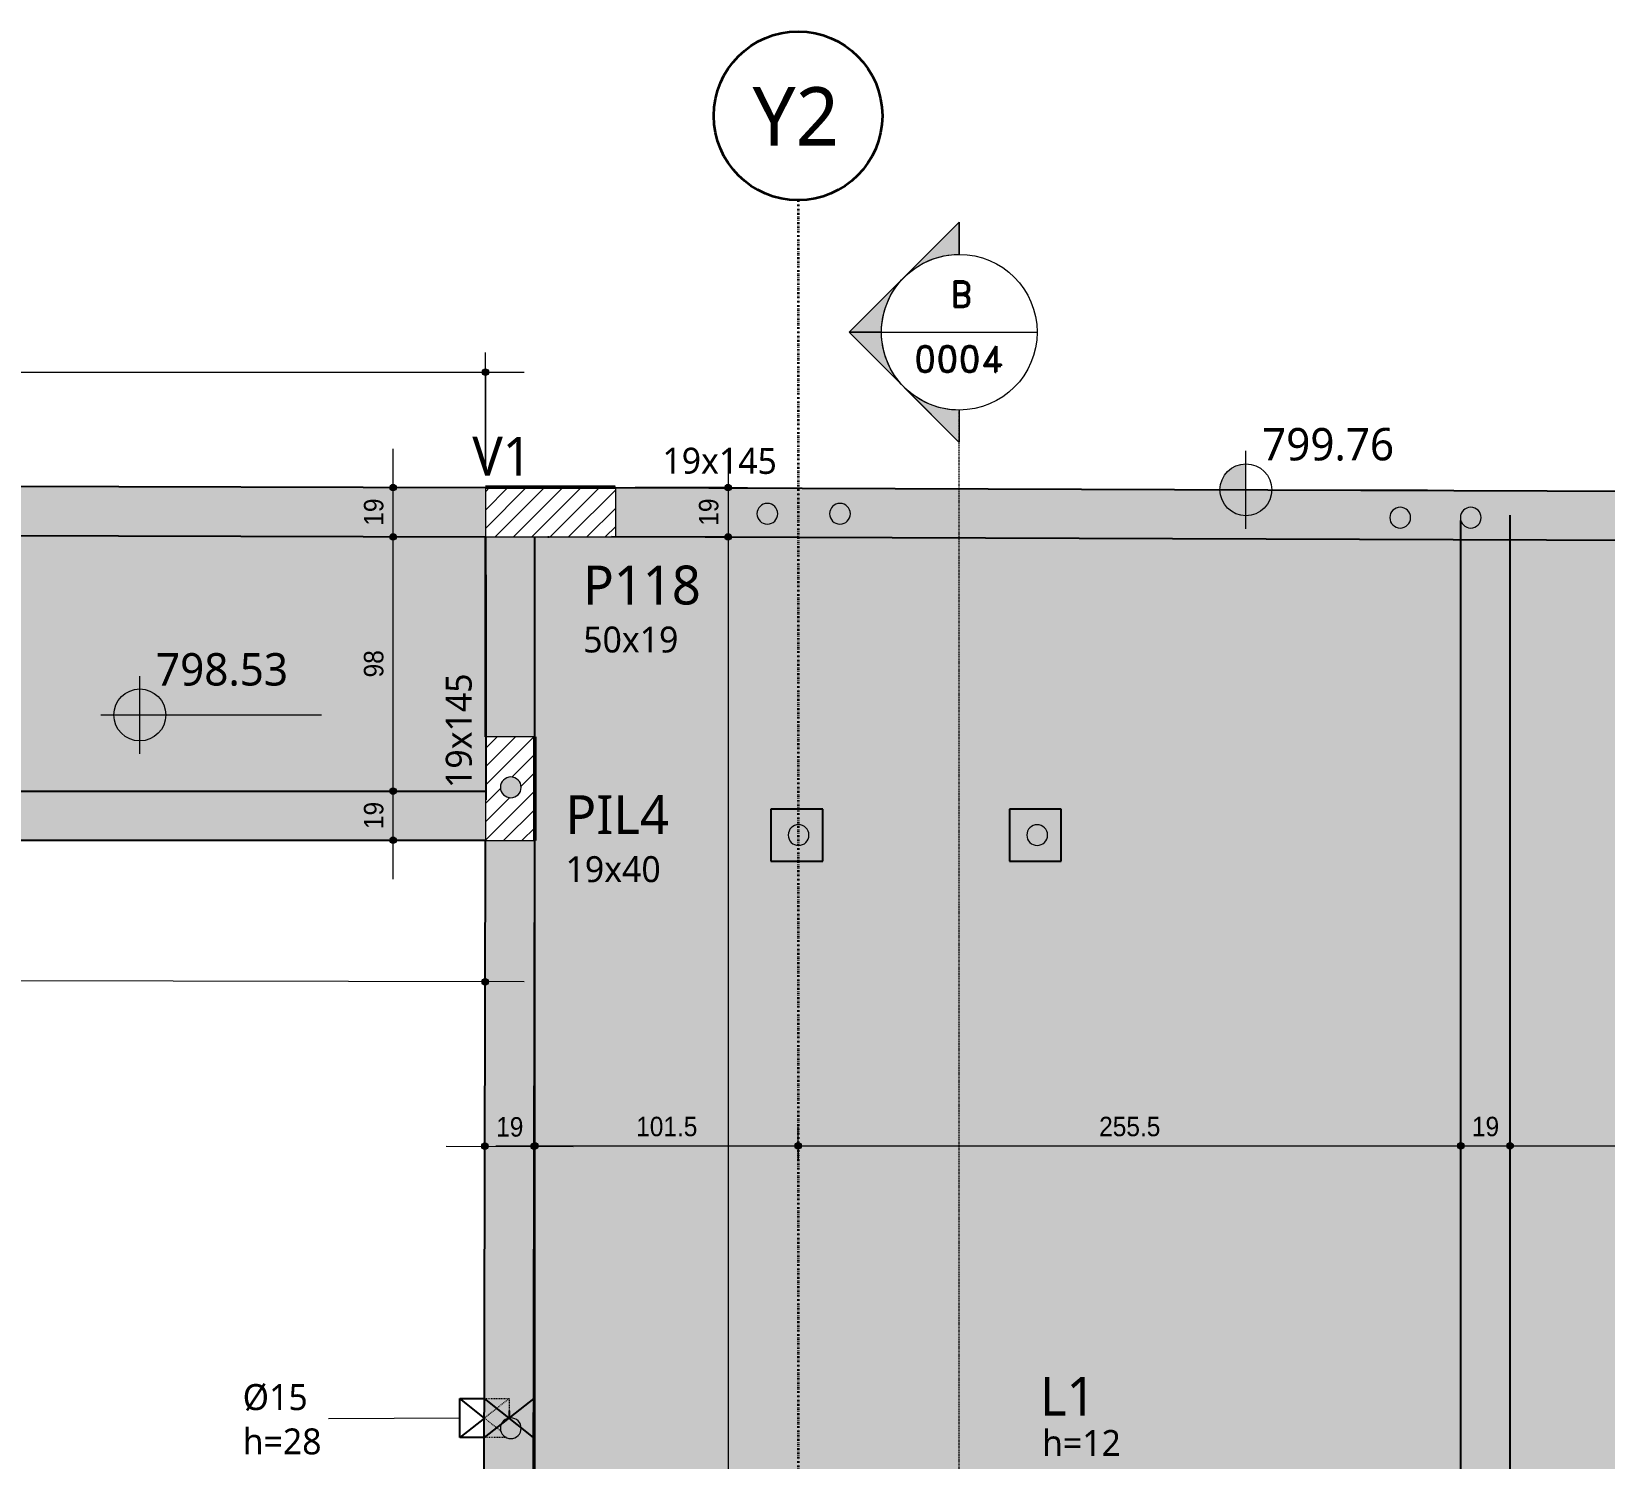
# Model space of a CAD drawing. Extents: x -1981 to 38708, y -3196 to 88064.
# Drawn here: x -47 to 559, y 1480 to 2030 of the extents above; entities that cross this region are included whole.
import ezdxf

# ---------------------------------------------------------------- set-up
doc = ezdxf.new("R2010")
doc.units = 0
for name, pattern in [('Centro de 6 mm', [1.32, 0.6, -0.24, 0.24, -0.24]), ('Dash dot', [1.5875, 0.635, -0.47625, 0, -0.47625]), ('Hidden', [0.714375, 0.47625, -0.238125]), ('Traço', [0.635, 0.3175, -0.3175])]:
    doc.linetypes.add(name, pattern=pattern)
for name, color, linetype, lineweight in [('A-ANNO-DIMS', 7, 'Continuous', 9), ('A-ANNO-DIMS-50', 7, 'Continuous', 9), ('A-DETL', 7, 'Hidden', 18), ('A-DETL-GENF', 7, 'Continuous', 18), ('A-DETL-THIN', 7, 'Continuous', 25), ('A-FLOR', 7, 'Continuous', 25), ('A-FLOR-IDEN', 7, 'Continuous', 9), ('A-GENM', 7, 'Continuous', 25), ('A-GENM-HDLN', 7, 'Traço', 18), ('A-GENM-IDEN', 7, 'Continuous', 9), ('G-ANNO-DIMS', 7, 'Continuous', 9), ('G-ANNO-SYMB', 7, 'Continuous', 9), ('S-BEAM', 7, 'Continuous', 25), ('S-BEAM-HDLN', 7, 'Traço', 25), ('S-BEAM-IDEN', 7, 'Continuous', 9), ('S-COLS', 7, 'Continuous', 25), ('S-COLS-IDEN', 7, 'Continuous', 9), ('S-GRID', 7, 'Continuous', 9), ('S-GRID-IDEN', 7, 'Continuous', 9)]:
    doc.layers.add(name, color=color, linetype=linetype, lineweight=lineweight)
doc.styles.add('Arial_1', font='arial.ttf', dxfattribs={"width": 0.9, "height": 7.5})
doc.styles.add('Gadugi_1', font='gadugi.ttf', dxfattribs={"height": 15})
doc.styles.add('Gadugi_2', font='gadugi.ttf', dxfattribs={"height": 10})
doc.styles.add('Gadugi_3', font='gadugi.ttf', dxfattribs={"height": 12.5})
doc.styles.add('Gadugi_5', font='gadugi.ttf', dxfattribs={"height": 22.5})
doc.styles.add('RomanD', font='romand__.ttf', dxfattribs={"height": 10})
doc.dimstyles.new('PED_1_5mm_ESQ_3', dxfattribs={"dimscale": 30.48, "dimtxt": 7.651945, "dimasz": 0.328084, "dimexe": 0.246063, "dimexo": 0.246063, "dimgap": 0.049213, "dimtad": 1, "dimdec": 1, "dimrnd": 0.5, "dimdsep": 46, "dimtxsty": 'Arial_1', "dimblk1": 'DOTSMALL', "dimblk2": 'DOTSMALL', "dimsah": 1, "dimcen": 0.09, "dimdle": 0.492126, "dimazin": 0, "dimtfac": 1, "dimtdec": 4, "dimtix": 1, "dimtmove": 0, "dimatfit": 3, "dimfxl": 1, "dimtvp": 1, "dimtolj": 1, "dimtzin": 0, "dimarcsym": 2})
pattern_1 = [(45, (0, 0), (-3.535534, 3.535534), [])]

# ---------------------------------------------------------------- blocks, each defined once
blk = doc.blocks.new('TQS - Pilar retangular - 50_0 x 19_0-3763603-PL D 001 - FORMA DO 1º PAVIMENTO')
at = {"layer": 'S-COLS', "true_color": 0x808080}
blk.add_hatch(color=8, dxfattribs=at).paths.add_polyline_path([(-25, 8.24), (-25, 9.36), (25, 9.36), (25, 9.5), (-25, 9.5), (-25, 9.36)], flags=0)
at = {"layer": 'S-COLS', "lineweight": 50}
for p, q in [((-25, 9.5), (25, 9.5)), ((-25, 9.36), (-25, 9.5)), ((25, 9.5), (25, 9.36))]:
    blk.add_line(p, q, dxfattribs=at)
blk = doc.blocks.new('PED_FURO_CIRCULAR_R04_2020 - 15x19-3535892-PL D 001 - FORMA DO 1º PAVIMENTO')
at = {"layer": 'A-GENM'}
for p, q in [((0, 0), (-7.5, 9.5)), ((-7.5, 0), (-7.5, 9.5)), ((-7.5, 9.5), (7.5, 9.5)), ((0, 0), (7.5, 9.5)), ((7.5, 9.5), (7.5, 0))]:
    blk.add_line(p, q, dxfattribs=at)
at = {"layer": 'A-GENM-HDLN'}
for p, q in [((-7.5, -8.49), (-7.5, 0)), ((-5.04, -6.38), (0, 0)), ((7.5, -9.5), (0, 0)), ((7.5, 0), (7.5, -9.5)), ((7.5, -9.5), (-0.01, -9.5))]:
    blk.add_line(p, q, dxfattribs=at)
blk = doc.blocks.new('Corte - M_Cabeça do corte - Preenchida-2060824-PL D 001 - FORMA DO 1º PAVIMENTO')
at = {"layer": 'G-ANNO-SYMB'}
h = blk.add_hatch(color=256, dxfattribs=at)
edge = h.paths.add_edge_path(flags=0)
edge.add_line((-0.6, 0.849), (-0.6, 0.6))
edge.add_arc((-0.6, 0), 0.6, 90, 135)
edge.add_line((-1.024, 0.424), (-0.6, 0.849))
h = blk.add_hatch(color=256, dxfattribs=at)
edge = h.paths.add_edge_path(flags=0)
edge.add_line((-0.6, 0.849), (-0.176, 0.424))
edge.add_arc((-0.6, 0), 0.6, 45, 90)
edge.add_line((-0.6, 0.6), (-0.6, 0.849))
h = blk.add_hatch(color=256, dxfattribs=at)
edge = h.paths.add_edge_path(flags=0)
edge.add_line((-1.449, 0), (-1.024, 0.424))
edge.add_arc((-0.6, 0), 0.6, 135, 180)
edge.add_line((-1.2, 0), (-1.449, 0))
h = blk.add_hatch(color=256, dxfattribs=at)
edge = h.paths.add_edge_path(flags=0)
edge.add_line((0.249, 0), (0, 0))
edge.add_arc((-0.6, 0), 0.6, 360, 405)
edge.add_line((-0.176, 0.424), (0.249, 0))
for p, q in [((-0.6, 0.849), (-1.449, 0)), ((-0.6, 0.849), (-1.024, 0.424)), ((-0.6, 0.849), (0.249, 0)), ((-0.6, 0.6), (-0.6, 0.849)), ((-0.6, 0.849), (-0.6, 0.6)), ((-0.176, 0.424), (-0.6, 0.849)), ((-1.024, 0.424), (-1.449, 0)), ((0.249, 0), (-0.176, 0.424)), ((-1.449, 0), (-1.2, 0)), ((0, 0), (0.249, 0)), ((-1.2, 0), (-1.449, 0)), ((0, 0), (0.249, 0))]:
    blk.add_line(p, q, dxfattribs=at)
for start, end in [(360, 180), (90, 135), (45, 90), (135, 180), (360, 45), (180, 360)]:
    blk.add_arc((-0.6, 0), 0.6, start, end, dxfattribs=at)
blk = doc.blocks.new('Elevações de ponto - M_Cota de elevação - Alvo preenchido-10609-PL D 001 - FORMA DO 1º PAVIMENTO')
at = {"layer": 'G-ANNO-DIMS'}
h = blk.add_hatch(color=256, dxfattribs=at)
edge = h.paths.add_edge_path(flags=0)
edge.add_line((0, 0), (-0.2, 0))
edge.add_arc((0, 0), 0.2, 90, 180, ccw=False)
edge.add_line((0, 0.2), (0, 0))
h = blk.add_hatch(color=256, dxfattribs=at)
edge = h.paths.add_edge_path(flags=0)
edge.add_line((0, 0), (0.2, 0))
edge.add_arc((0, 0), 0.2, 270, 360, ccw=False)
edge.add_line((0, -0.2), (0, 0))
for p, q in [((0, -0.3), (0, 0.3)), ((-0.3, 0), (1.4, 0))]:
    blk.add_line(p, q, dxfattribs=at)
blk.add_circle((0, 0), 0.2, dxfattribs=at)
blk = doc.blocks.new('Eixo - Y2-2173031-PL D 001 - FORMA DO 1º PAVIMENTO')
at = {"layer": 'S-GRID-IDEN', "color": 40, "lineweight": 35, "true_color": 0xffc000}
blk.add_circle((0, 0), 0.65, dxfattribs=at)
blk = doc.blocks.new('DIMBLOCK309-PL D 001 - FORMA DO 1º PAVIMENTO')
at = {"layer": 'A-ANNO-DIMS-50', "transparency": 16777216}
h = blk.add_hatch(color=256, dxfattribs=at)
edge = h.paths.add_edge_path(flags=0)
edge.add_arc((221.15, 1854.5), 1.25, 0, 360)
h = blk.add_hatch(color=256, dxfattribs=at)
edge = h.paths.add_edge_path(flags=0)
edge.add_arc((221.15, 1835.5), 1.25, 0, 360)
for p, q in [((221.15, 1869.5), (221.15, 1835.5)), ((185.36, 1854.5), (228.65, 1854.5)), ((221.15, 1854.5), (185.36, 1854.5)), ((185.36, 1835.5), (228.65, 1835.5)), ((221.15, 1835.5), (185.36, 1835.5))]:
    blk.add_line(p, q, dxfattribs=at)
for centre in [(221.15, 1854.5), (221.15, 1835.5)]:
    blk.add_circle(centre, 1.25, dxfattribs=at)
at = {"layer": 'A-ANNO-DIMS-50', "color": 0, "transparency": 16777216, "insert": (209.91, 1839.82), "char_height": 7.5, "width": 12.4315, "attachment_point": 1, "rotation": 90, "line_spacing_factor": 0.941778, "style": 'Arial_1'}
blk.add_mtext('19', dxfattribs=at)
blk = doc.blocks.new('_DotSmall')
at = {"color": 0, "linetype": 'ByBlock', "const_width": 0.5}
blk.add_lwpolyline([(-0.0625, 0, 1), (0.0625, 0, 1)], format="xyb", close=True, dxfattribs=at)
blk = doc.blocks.new('DIMBLOCK310-PL D 001 - FORMA DO 1º PAVIMENTO')
at = {"layer": 'A-ANNO-DIMS-50', "transparency": 16777216}
h = blk.add_hatch(color=256, dxfattribs=at)
edge = h.paths.add_edge_path(flags=0)
edge.add_arc((221.15, 1835.5), 1.25, 0, 360)
h = blk.add_hatch(color=256, dxfattribs=at)
edge = h.paths.add_edge_path(flags=0)
edge.add_arc((221.15, 957.12), 1.25, 0, 360)
for p, q in [((185.36, 1835.5), (228.65, 1835.5)), ((221.15, 1835.5), (185.36, 1835.5)), ((221.15, 1835.5), (221.15, 942.12)), ((215.42, 957.12), (228.65, 957.12)), ((221.15, 957.12), (215.42, 957.12))]:
    blk.add_line(p, q, dxfattribs=at)
for centre in [(221.15, 1835.5), (221.15, 957.12)]:
    blk.add_circle(centre, 1.25, dxfattribs=at)
at = {"layer": 'A-ANNO-DIMS-50', "color": 0, "transparency": 16777216, "insert": (209.91, 1384.66), "char_height": 7.5, "width": 27.9708, "attachment_point": 1, "rotation": 90, "line_spacing_factor": 0.941778, "style": 'Arial_1'}
blk.add_mtext('878.5', dxfattribs=at)
blk = doc.blocks.new('DIMBLOCK311-PL D 001 - FORMA DO 1º PAVIMENTO')
at = {"layer": 'A-ANNO-DIMS-50', "transparency": 16777216}
h = blk.add_hatch(color=256, dxfattribs=at)
edge = h.paths.add_edge_path(flags=0)
edge.add_arc((146.64, 1600.8), 1.25, 0, 360)
h = blk.add_hatch(color=256, dxfattribs=at)
edge = h.paths.add_edge_path(flags=0)
edge.add_arc((248.14, 1600.8), 1.25, 0, 360)
for p, q in [((146.64, 1595.07), (146.64, 1608.3)), ((248.14, 1595.07), (248.14, 1608.3)), ((131.64, 1600.8), (248.14, 1600.8)), ((146.64, 1600.8), (146.64, 1595.07)), ((248.14, 1600.8), (248.14, 1595.07))]:
    blk.add_line(p, q, dxfattribs=at)
for centre in [(146.64, 1600.8), (248.14, 1600.8)]:
    blk.add_circle(centre, 1.25, dxfattribs=at)
at = {"layer": 'A-ANNO-DIMS-50', "color": 0, "transparency": 16777216, "insert": (185.73, 1612.04), "char_height": 7.5, "width": 27.9708, "attachment_point": 1, "line_spacing_factor": 0.941778, "style": 'Arial_1'}
blk.add_mtext('101.5', dxfattribs=at)
blk = doc.blocks.new('DIMBLOCK312-PL D 001 - FORMA DO 1º PAVIMENTO')
at = {"layer": 'A-ANNO-DIMS-50', "transparency": 16777216}
h = blk.add_hatch(color=256, dxfattribs=at)
edge = h.paths.add_edge_path(flags=0)
edge.add_arc((248.14, 1600.8), 1.25, 0, 360)
h = blk.add_hatch(color=256, dxfattribs=at)
edge = h.paths.add_edge_path(flags=0)
edge.add_arc((503.64, 1600.8), 1.25, 0, 360)
for p, q in [((248.14, 1595.07), (248.14, 1608.3)), ((503.64, 1595.07), (503.64, 1608.3)), ((248.14, 1600.8), (503.64, 1600.8)), ((248.14, 1600.8), (248.14, 1595.07)), ((503.64, 1600.8), (503.64, 1595.07))]:
    blk.add_line(p, q, dxfattribs=at)
for centre in [(248.14, 1600.8), (503.64, 1600.8)]:
    blk.add_circle(centre, 1.25, dxfattribs=at)
at = {"layer": 'A-ANNO-DIMS-50', "color": 0, "transparency": 16777216, "insert": (364.23, 1612.04), "char_height": 7.5, "width": 27.9708, "attachment_point": 1, "line_spacing_factor": 0.941778, "style": 'Arial_1'}
blk.add_mtext('255.5', dxfattribs=at)
blk = doc.blocks.new('DIMBLOCK313-PL D 001 - FORMA DO 1º PAVIMENTO')
at = {"layer": 'A-ANNO-DIMS-50', "transparency": 16777216}
h = blk.add_hatch(color=256, dxfattribs=at)
edge = h.paths.add_edge_path(flags=0)
edge.add_arc((503.64, 1600.8), 1.25, 0, 360)
h = blk.add_hatch(color=256, dxfattribs=at)
edge = h.paths.add_edge_path(flags=0)
edge.add_arc((522.64, 1600.8), 1.25, 0, 360)
for p, q in [((503.64, 1595.07), (503.64, 1608.3)), ((522.64, 1595.07), (522.64, 1608.3)), ((503.64, 1600.8), (522.64, 1600.8)), ((503.64, 1600.8), (503.64, 1595.07)), ((522.64, 1600.8), (522.64, 1595.07))]:
    blk.add_line(p, q, dxfattribs=at)
for centre in [(503.64, 1600.8), (522.64, 1600.8)]:
    blk.add_circle(centre, 1.25, dxfattribs=at)
at = {"layer": 'A-ANNO-DIMS-50', "color": 0, "transparency": 16777216, "insert": (507.96, 1612.04), "char_height": 7.5, "width": 12.4315, "attachment_point": 1, "line_spacing_factor": 0.941778, "style": 'Arial_1'}
blk.add_mtext('19', dxfattribs=at)
blk = doc.blocks.new('DIMBLOCK314-PL D 001 - FORMA DO 1º PAVIMENTO')
at = {"layer": 'A-ANNO-DIMS-50', "transparency": 16777216}
h = blk.add_hatch(color=256, dxfattribs=at)
edge = h.paths.add_edge_path(flags=0)
edge.add_arc((522.64, 1600.8), 1.25, 0, 360)
h = blk.add_hatch(color=256, dxfattribs=at)
edge = h.paths.add_edge_path(flags=0)
edge.add_arc((958.15, 1600.8), 1.25, 0, 360)
for p, q in [((522.64, 1595.07), (522.64, 1608.3)), ((958.15, 1595.07), (958.15, 1608.3)), ((522.64, 1600.8), (958.15, 1600.8)), ((522.64, 1600.8), (522.64, 1595.07)), ((958.15, 1600.8), (958.15, 1595.07))]:
    blk.add_line(p, q, dxfattribs=at)
for centre in [(522.64, 1600.8), (958.15, 1600.8)]:
    blk.add_circle(centre, 1.25, dxfattribs=at)
at = {"layer": 'A-ANNO-DIMS-50', "color": 0, "transparency": 16777216, "insert": (728.74, 1612.04), "char_height": 7.5, "width": 27.9708, "attachment_point": 1, "line_spacing_factor": 0.941778, "style": 'Arial_1'}
blk.add_mtext('435.5', dxfattribs=at)
blk = doc.blocks.new('DIMBLOCK318-PL D 001 - FORMA DO 1º PAVIMENTO')
at = {"layer": 'A-ANNO-DIMS-50', "transparency": 16777216}
h = blk.add_hatch(color=256, dxfattribs=at)
edge = h.paths.add_edge_path(flags=0)
edge.add_arc((127.41, 1600.68), 1.25, 0, 360)
h = blk.add_hatch(color=256, dxfattribs=at)
edge = h.paths.add_edge_path(flags=0)
edge.add_arc((146.41, 1600.64), 1.25, 0, 360)
for p, q in [((127.4, 1594.95), (127.43, 1608.18)), ((146.4, 1594.91), (146.43, 1608.14)), ((112.41, 1600.71), (161.41, 1600.61)), ((127.41, 1600.68), (127.4, 1594.95)), ((146.41, 1600.64), (146.4, 1594.91))]:
    blk.add_line(p, q, dxfattribs=at)
for centre in [(127.41, 1600.68), (146.41, 1600.64)]:
    blk.add_circle(centre, 1.25, dxfattribs=at)
at = {"layer": 'A-ANNO-DIMS-50', "color": 0, "transparency": 16777216, "insert": (131.76, 1611.91), "char_height": 7.5, "width": 12.4315, "attachment_point": 1, "rotation": 359.8823, "line_spacing_factor": 0.941778, "style": 'Arial_1'}
blk.add_mtext('19', dxfattribs=at)
blk = doc.blocks.new('DIMBLOCK323-PL D 001 - FORMA DO 1º PAVIMENTO')
at = {"layer": 'A-ANNO-DIMS-50', "transparency": 16777216}
h = blk.add_hatch(color=256, dxfattribs=at)
edge = h.paths.add_edge_path(flags=0)
edge.add_arc((91.99, 1737.58), 1.25, 0, 360)
h = blk.add_hatch(color=256, dxfattribs=at)
edge = h.paths.add_edge_path(flags=0)
edge.add_arc((91.99, 1718.58), 1.25, 0, 360)
for p, q in [((97.72, 1737.58), (84.49, 1737.58)), ((91.99, 1703.58), (91.99, 1737.58)), ((91.99, 1737.58), (97.72, 1737.58)), ((97.72, 1718.58), (84.49, 1718.58)), ((91.99, 1718.58), (97.72, 1718.58))]:
    blk.add_line(p, q, dxfattribs=at)
for centre in [(91.99, 1737.58), (91.99, 1718.58)]:
    blk.add_circle(centre, 1.25, dxfattribs=at)
at = {"layer": 'A-ANNO-DIMS-50', "color": 0, "transparency": 16777216, "insert": (80.75, 1722.9), "char_height": 7.5, "width": 12.4315, "attachment_point": 1, "rotation": 90, "line_spacing_factor": 0.941778, "style": 'Arial_1'}
blk.add_mtext('19', dxfattribs=at)
blk = doc.blocks.new('DIMBLOCK324-PL D 001 - FORMA DO 1º PAVIMENTO')
at = {"layer": 'A-ANNO-DIMS-50', "transparency": 16777216}
h = blk.add_hatch(color=256, dxfattribs=at)
edge = h.paths.add_edge_path(flags=0)
edge.add_arc((91.99, 1835.5), 1.25, 0, 360)
h = blk.add_hatch(color=256, dxfattribs=at)
edge = h.paths.add_edge_path(flags=0)
edge.add_arc((91.99, 1737.58), 1.25, 0, 360)
for p, q in [((120.09, 1835.5), (84.49, 1835.5)), ((91.99, 1737.58), (91.99, 1835.5)), ((91.99, 1835.5), (120.09, 1835.5)), ((97.72, 1737.58), (84.49, 1737.58)), ((91.99, 1737.58), (97.72, 1737.58))]:
    blk.add_line(p, q, dxfattribs=at)
for centre in [(91.99, 1835.5), (91.99, 1737.58)]:
    blk.add_circle(centre, 1.25, dxfattribs=at)
at = {"layer": 'A-ANNO-DIMS-50', "color": 0, "transparency": 16777216, "insert": (80.75, 1781.36), "char_height": 7.5, "width": 12.4315, "attachment_point": 1, "rotation": 90, "line_spacing_factor": 0.941778, "style": 'Arial_1'}
blk.add_mtext('98', dxfattribs=at)
blk = doc.blocks.new('DIMBLOCK325-PL D 001 - FORMA DO 1º PAVIMENTO')
at = {"layer": 'A-ANNO-DIMS-50', "transparency": 16777216}
h = blk.add_hatch(color=256, dxfattribs=at)
edge = h.paths.add_edge_path(flags=0)
edge.add_arc((91.99, 1854.5), 1.25, 0, 360)
h = blk.add_hatch(color=256, dxfattribs=at)
edge = h.paths.add_edge_path(flags=0)
edge.add_arc((91.99, 1835.5), 1.25, 0, 360)
for p, q in [((91.99, 1835.5), (91.99, 1869.5)), ((120.09, 1854.5), (84.49, 1854.5)), ((91.99, 1854.5), (120.09, 1854.5)), ((120.09, 1835.5), (84.49, 1835.5)), ((91.99, 1835.5), (120.09, 1835.5))]:
    blk.add_line(p, q, dxfattribs=at)
for centre in [(91.99, 1854.5), (91.99, 1835.5)]:
    blk.add_circle(centre, 1.25, dxfattribs=at)
at = {"layer": 'A-ANNO-DIMS-50', "color": 0, "transparency": 16777216, "insert": (80.75, 1839.82), "char_height": 7.5, "width": 12.4315, "attachment_point": 1, "rotation": 90, "line_spacing_factor": 0.941778, "style": 'Arial_1'}
blk.add_mtext('19', dxfattribs=at)
blk = doc.blocks.new('DIMBLOCK329-PL D 001 - FORMA DO 1º PAVIMENTO')
at = {"layer": 'A-ANNO-DIMS-50', "transparency": 16777216}
h = blk.add_hatch(color=256, dxfattribs=at)
edge = h.paths.add_edge_path(flags=0)
edge.add_arc((-301.07, 1898.99), 1.25, 0, 360)
h = blk.add_hatch(color=256, dxfattribs=at)
edge = h.paths.add_edge_path(flags=0)
edge.add_arc((127.59, 1899.03), 1.25, 0, 360)
for p, q in [((-301.07, 1863.19), (-301.07, 1906.49)), ((127.59, 1862.14), (127.59, 1906.53)), ((-316.07, 1898.99), (142.59, 1899.03)), ((-301.07, 1898.99), (-301.07, 1863.19)), ((127.59, 1899.03), (127.59, 1862.14))]:
    blk.add_line(p, q, dxfattribs=at)
for centre in [(-301.07, 1898.99), (127.59, 1899.03)]:
    blk.add_circle(centre, 1.25, dxfattribs=at)
at = {"layer": 'A-ANNO-DIMS-50', "color": 0, "transparency": 16777216, "insert": (-98.4, 1910.25), "char_height": 7.5, "width": 27.9708, "attachment_point": 1, "rotation": 0.00487, "line_spacing_factor": 0.941778, "style": 'Arial_1'}
blk.add_mtext('428.5', dxfattribs=at)
blk = doc.blocks.new('DIMBLOCK330-PL D 001 - FORMA DO 1º PAVIMENTO')
at = {"layer": 'A-ANNO-DIMS-50', "transparency": 16777216}
h = blk.add_hatch(color=256, dxfattribs=at)
edge = h.paths.add_edge_path(flags=0)
edge.add_arc((-262.3, 1664.84), 1.25, 0, 360)
h = blk.add_hatch(color=256, dxfattribs=at)
edge = h.paths.add_edge_path(flags=0)
edge.add_arc((127.54, 1664.04), 1.25, 0, 360)
for p, q in [((-262.21, 1711), (-262.32, 1657.34)), ((-262.3, 1664.84), (-262.21, 1711)), ((127.56, 1669.77), (127.53, 1656.54)), ((127.54, 1664.04), (127.56, 1669.77)), ((142.54, 1664.01), (-277.3, 1664.87))]:
    blk.add_line(p, q, dxfattribs=at)
for centre in [(-262.3, 1664.84), (127.54, 1664.04)]:
    blk.add_circle(centre, 1.25, dxfattribs=at)
at = {"layer": 'A-ANNO-DIMS-50', "color": 0, "transparency": 16777216, "insert": (-75.12, 1675.69), "char_height": 7.5, "width": 18.6472, "attachment_point": 1, "rotation": 359.8823, "line_spacing_factor": 0.941778, "style": 'Arial_1'}
blk.add_mtext('390', dxfattribs=at)

msp = doc.modelspace()

# ---------------------------------------------------------------- hatches: boundary and pattern name
at = {"layer": 'A-DETL-GENF', "true_color": 0x808080}
h = msp.add_hatch(dxfattribs=at)
h.set_pattern_fill('FP_1', color=8, style=0, pattern_type=2)
h.set_pattern_definition(pattern_1)
h.paths.add_polyline_path([(127.59, 1835.5), (177.86, 1835.5), (177.86, 1854.5), (127.59, 1854.5), (127.59, 1835.5)], flags=0)
at = {"layer": 'A-DETL-GENF', "true_color": 0xff00ff}
for points in [[(236.3, 1840.44), (237.33, 1840.57), (238.3, 1840.97), (239.13, 1841.61), (239.76, 1842.44), (240.16, 1843.4), (240.3, 1844.44), (240.16, 1845.47), (239.76, 1846.44), (239.13, 1847.27), (238.3, 1847.9), (237.33, 1848.3), (236.3, 1848.44), (235.26, 1848.3), (234.3, 1847.9), (233.47, 1847.27), (232.84, 1846.44), (232.44, 1845.47), (232.3, 1844.44), (232.44, 1843.4), (232.88, 1842.38), (233.47, 1841.61), (234.3, 1840.97), (235.26, 1840.57)], [(264.3, 1840.44), (265.33, 1840.57), (266.3, 1840.97), (267.13, 1841.61), (267.76, 1842.44), (268.16, 1843.4), (268.3, 1844.44), (268.16, 1845.47), (267.76, 1846.44), (267.13, 1847.27), (266.3, 1847.9), (265.33, 1848.3), (264.3, 1848.44), (263.26, 1848.3), (262.3, 1847.9), (261.47, 1847.27), (260.84, 1846.44), (260.44, 1845.47), (260.3, 1844.44), (260.44, 1843.4), (260.88, 1842.38), (261.47, 1841.61), (262.3, 1840.97), (263.26, 1840.57)], [(480.3, 1838.94), (481.33, 1839.07), (482.3, 1839.47), (483.13, 1840.11), (483.76, 1840.94), (484.16, 1841.9), (484.3, 1842.94), (484.16, 1843.97), (483.76, 1844.94), (483.13, 1845.77), (482.3, 1846.4), (481.33, 1846.8), (480.3, 1846.94), (479.26, 1846.8), (478.3, 1846.4), (477.47, 1845.77), (476.84, 1844.94), (476.44, 1843.97), (476.3, 1842.94), (476.44, 1841.9), (476.84, 1840.94), (477.47, 1840.11), (478.3, 1839.47), (479.26, 1839.07)], [(507.5, 1838.94), (508.53, 1839.07), (509.5, 1839.47), (510.33, 1840.11), (510.96, 1840.94), (511.36, 1841.9), (511.5, 1842.94), (511.36, 1843.97), (510.96, 1844.94), (510.33, 1845.77), (509.5, 1846.4), (508.53, 1846.8), (507.5, 1846.94), (506.46, 1846.8), (505.5, 1846.4), (504.67, 1845.77), (504.03, 1844.94), (503.63, 1843.97), (503.5, 1842.94), (503.64, 1841.9), (504.03, 1840.94), (504.67, 1840.11), (505.5, 1839.47), (506.46, 1839.07)], [(137.4, 1734.99), (138.43, 1735.12), (139.53, 1735.62), (140.23, 1736.16), (140.86, 1736.99), (141.26, 1737.95), (141.4, 1738.99), (141.26, 1740.02), (140.86, 1740.99), (140.23, 1741.81), (139.4, 1742.45), (138.43, 1742.85), (137.4, 1742.99), (136.36, 1742.85), (135.4, 1742.45), (134.57, 1741.81), (133.93, 1740.99), (133.54, 1740.02), (133.4, 1738.99), (133.54, 1737.95), (133.93, 1736.99), (134.57, 1736.16), (135.4, 1735.52), (136.36, 1735.12), (136.97, 1735.04)], [(248.34, 1716.6), (249.38, 1716.73), (250.34, 1717.13), (251.17, 1717.77), (251.81, 1718.6), (252.21, 1719.56), (252.34, 1720.6), (252.21, 1721.63), (251.81, 1722.6), (251.17, 1723.42), (250.34, 1724.06), (249.38, 1724.46), (248.34, 1724.6), (247.31, 1724.46), (246.34, 1724.06), (245.52, 1723.42), (244.88, 1722.6), (244.48, 1721.63), (244.34, 1720.6), (244.48, 1719.56), (244.88, 1718.6), (245.52, 1717.77), (246.34, 1717.13), (247.31, 1716.73)], [(340.34, 1716.6), (341.38, 1716.73), (342.34, 1717.13), (343.17, 1717.77), (343.81, 1718.6), (344.21, 1719.56), (344.34, 1720.6), (344.21, 1721.63), (343.81, 1722.6), (343.17, 1723.42), (342.34, 1724.06), (341.38, 1724.46), (340.34, 1724.6), (339.31, 1724.46), (338.34, 1724.06), (337.52, 1723.42), (336.88, 1722.6), (336.48, 1721.63), (336.34, 1720.6), (336.48, 1719.56), (336.88, 1718.6), (337.52, 1717.77), (338.34, 1717.13), (339.31, 1716.73)], [(137.4, 1487.99), (138.43, 1488.12), (139.4, 1488.52), (140.23, 1489.16), (140.86, 1489.99), (141.26, 1490.95), (141.4, 1491.99), (141.26, 1493.02), (140.86, 1493.99), (140.23, 1494.81), (139.4, 1495.45), (138.43, 1495.85), (137.4, 1495.99), (136.36, 1495.85), (135.4, 1495.45), (134.57, 1494.81), (133.93, 1493.99), (133.54, 1493.02), (133.4, 1491.99), (133.54, 1490.95), (133.93, 1489.99), (134.57, 1489.16), (135.4, 1488.52), (136.36, 1488.12)]]:
    msp.add_hatch(color=6, dxfattribs=at).paths.add_polyline_path(points, flags=0)
at = {"layer": 'A-DETL-GENF', "true_color": 0x808080}
h = msp.add_hatch(dxfattribs=at)
h.set_pattern_fill('FP_1', color=8, style=0, pattern_type=2)
h.set_pattern_definition(pattern_1)
h.paths.add_polyline_path([(127.6, 1718.52), (146.6, 1718.52), (146.6, 1758.52), (127.6, 1758.52), (127.6, 1718.58)], flags=0)
h.paths.add_polyline_path([(137.4, 1734.99), (136.36, 1735.12), (135.4, 1735.52), (134.57, 1736.16), (133.93, 1736.99), (133.54, 1737.95), (133.4, 1738.99), (133.54, 1740.02), (133.93, 1740.99), (134.57, 1741.81), (135.4, 1742.45), (136.36, 1742.85), (137.4, 1742.99), (138.43, 1742.85), (139.4, 1742.45), (140.23, 1741.81), (140.86, 1740.99), (141.26, 1740.02), (141.4, 1738.99), (141.26, 1737.95), (140.86, 1736.99), (140.23, 1736.16), (139.4, 1735.52), (138.43, 1735.12)], flags=0)
at = {"layer": 'A-DETL-GENF', "true_color": 0xa6a6a6}
h = msp.add_hatch(color=253, dxfattribs=at)
h.paths.add_polyline_path([(252.92, 1710.56), (257.64, 1710.56), (257.64, 1730.56), (237.64, 1730.56), (237.64, 1710.56), (250.34, 1710.56)], flags=0)
h.paths.add_polyline_path([(248.34, 1716.6), (247.31, 1716.73), (246.34, 1717.13), (245.52, 1717.77), (244.88, 1718.6), (244.48, 1719.56), (244.34, 1720.6), (244.48, 1721.63), (244.88, 1722.6), (245.52, 1723.42), (246.34, 1724.06), (247.31, 1724.46), (248.34, 1724.6), (249.38, 1724.46), (250.34, 1724.06), (251.17, 1723.42), (251.81, 1722.6), (252.21, 1721.63), (252.34, 1720.6), (252.21, 1719.56), (251.81, 1718.6), (251.17, 1717.77), (250.34, 1717.13), (249.38, 1716.73)], flags=0)
h = msp.add_hatch(color=253, dxfattribs=at)
h.paths.add_polyline_path([(344.92, 1710.56), (349.64, 1710.56), (349.64, 1730.56), (329.64, 1730.56), (329.64, 1710.56), (342.34, 1710.56)], flags=0)
h.paths.add_polyline_path([(340.34, 1716.6), (339.31, 1716.73), (338.34, 1717.13), (337.52, 1717.77), (336.88, 1718.6), (336.48, 1719.56), (336.34, 1720.6), (336.48, 1721.63), (336.88, 1722.6), (337.52, 1723.42), (338.34, 1724.06), (339.31, 1724.46), (340.34, 1724.6), (341.38, 1724.46), (342.34, 1724.06), (343.17, 1723.42), (343.81, 1722.6), (344.21, 1721.63), (344.34, 1720.6), (344.21, 1719.56), (343.81, 1718.6), (343.17, 1717.77), (342.34, 1717.13), (341.38, 1716.73)], flags=0)
at = {"layer": 'A-FLOR', "true_color": 0xf09862}
msp.add_hatch(color=21, dxfattribs=at).paths.add_polyline_path([(103.32, 1737.58), (127.6, 1737.58), (127.59, 1835.57), (-241.22, 1836.54), (-241.23, 1836.44), (-278.95, 1836.52), (-248.22, 1737.58), (9.47, 1737.58)], flags=0)
at = {"layer": 'A-FLOR', "true_color": 0xccffcc}
h = msp.add_hatch(color=254, dxfattribs=at)
h.paths.add_polyline_path([(503.63, 1157.12), (503.64, 1157.12), (503.64, 1834.4), (176.27, 1835.5), (146.66, 1835.5), (146.69, 1758.52), (146.71, 1758.52), (146.66, 1718.52), (146.64, 1697.82), (146.69, 1157.38), (472.64, 1157.14)], flags=0)
h.paths.add_polyline_path([(237.64, 1345.56), (237.64, 1365.56), (257.64, 1365.56), (257.64, 1345.56)], flags=0)
h.paths.add_polyline_path([(349.64, 1710.56), (329.64, 1710.56), (329.64, 1730.56), (349.64, 1730.56)], flags=0)
h.paths.add_polyline_path([(237.64, 1710.56), (237.64, 1730.56), (257.64, 1730.56), (257.64, 1710.56)], flags=0)
h = msp.add_hatch(color=254, dxfattribs=at)
h.paths.add_polyline_path([(958.15, 1157.12), (958.15, 1832.86), (522.64, 1834.33), (522.64, 1157.12), (760.3, 1157.12)], flags=0)
h.paths.add_polyline_path([(748.64, 1710.56), (728.64, 1710.56), (728.64, 1730.56), (748.64, 1730.56)], flags=0)
at = {"layer": 'S-BEAM', "true_color": 0xf09862}
h = msp.add_hatch(color=21, dxfattribs=at)
h.paths.add_polyline_path([(152.14, 1835.5), (152.14, 1835.5), (151.65, 1835.5)], flags=0)
h.paths.add_polyline_path([(127.59, 1835.57), (127.59, 1854.57), (-291.87, 1855.67), (-291.87, 1846.18), (-291.41, 1846.33), (-291.41, 1855.54), (-241.14, 1855.54), (-241.14, 1836.54), (127.59, 1835.57)], flags=0)
at = {"layer": 'S-BEAM', "true_color": 0xd9d9d9}
h = msp.add_hatch(color=254, dxfattribs=at)
h.paths.add_polyline_path([(735.14, 1833.62), (735.21, 1852.62), (177.86, 1854.5), (177.86, 1835.5), (177.86, 1835.5), (666.45, 1833.85)], flags=0)
h.paths.add_polyline_path([(724.3, 1838.92), (723.26, 1839.06), (722.3, 1839.46), (721.47, 1840.09), (720.84, 1840.92), (720.44, 1841.89), (720.3, 1842.92), (720.44, 1843.96), (720.84, 1844.92), (721.47, 1845.75), (722.3, 1846.39), (723.26, 1846.79), (724.3, 1846.92), (725.33, 1846.79), (726.3, 1846.39), (727.13, 1845.75), (727.76, 1844.92), (728.16, 1843.96), (728.3, 1842.92), (728.16, 1841.89), (727.76, 1840.92), (727.13, 1840.09), (726.3, 1839.46), (725.33, 1839.06)], flags=0)
h.paths.add_polyline_path([(507.5, 1838.94), (506.46, 1839.07), (505.5, 1839.47), (504.67, 1840.11), (504.03, 1840.94), (503.63, 1841.9), (503.5, 1842.94), (503.64, 1843.97), (504.03, 1844.94), (504.83, 1845.89), (505.5, 1846.4), (506.46, 1846.8), (507.5, 1846.94), (508.53, 1846.8), (509.5, 1846.4), (510.33, 1845.77), (510.96, 1844.94), (511.38, 1843.87), (511.5, 1842.94), (511.36, 1841.9), (510.96, 1840.94), (510.33, 1840.11), (509.5, 1839.47), (508.53, 1839.07)], flags=0)
h.paths.add_polyline_path([(480.3, 1838.94), (479.26, 1839.07), (478.3, 1839.47), (477.47, 1840.11), (476.84, 1840.94), (476.44, 1841.9), (476.3, 1842.94), (476.44, 1843.97), (476.94, 1845.07), (477.47, 1845.77), (478.3, 1846.4), (479.26, 1846.8), (480.3, 1846.94), (481.33, 1846.8), (482.3, 1846.4), (483.13, 1845.77), (483.76, 1844.94), (484.16, 1843.97), (484.3, 1842.94), (484.16, 1841.9), (483.76, 1840.94), (483.13, 1840.11), (482.3, 1839.47), (481.33, 1839.07)], flags=0)
h.paths.add_polyline_path([(264.3, 1840.44), (263.26, 1840.57), (262.3, 1840.97), (261.47, 1841.61), (260.84, 1842.44), (260.44, 1843.4), (260.3, 1844.44), (260.44, 1845.47), (260.84, 1846.44), (261.47, 1847.27), (262.3, 1847.9), (263.26, 1848.3), (264.3, 1848.44), (265.33, 1848.3), (266.3, 1847.9), (267.13, 1847.27), (267.76, 1846.44), (268.16, 1845.47), (268.3, 1844.44), (268.16, 1843.4), (267.72, 1842.38), (267.13, 1841.61), (266.3, 1840.97), (265.33, 1840.57)], flags=0)
h.paths.add_polyline_path([(236.3, 1840.44), (235.26, 1840.57), (234.3, 1840.97), (233.47, 1841.61), (232.84, 1842.44), (232.44, 1843.4), (232.3, 1844.44), (232.44, 1845.47), (232.84, 1846.44), (233.47, 1847.27), (234.3, 1847.9), (235.26, 1848.3), (236.3, 1848.44), (237.33, 1848.3), (238.3, 1847.9), (239.13, 1847.27), (239.76, 1846.44), (240.16, 1845.47), (240.3, 1844.44), (240.16, 1843.4), (239.72, 1842.38), (239.13, 1841.61), (238.3, 1840.97), (237.33, 1840.57)], flags=0)
msp.add_hatch(color=254, dxfattribs=at).paths.add_polyline_path([(127.64, 1758.52), (146.64, 1758.52), (146.64, 1835.5), (127.66, 1835.5), (127.64, 1758.52)], flags=0)
at = {"layer": 'S-BEAM', "true_color": 0xccffcc}
msp.add_hatch(color=254, dxfattribs=at).paths.add_polyline_path([(503.64, 1157.12), (522.64, 1157.12), (522.64, 1834.33), (503.64, 1834.4), (503.64, 1408.69)], flags=0)
at = {"layer": 'S-BEAM', "true_color": 0xf09862}
msp.add_hatch(color=21, dxfattribs=at).paths.add_polyline_path([(-261.93, 1718.58), (127.6, 1718.58), (127.6, 1737.58), (-248.22, 1737.58), (-244.05, 1724.13), (-248.22, 1722.83)], flags=0)
at = {"layer": 'S-BEAM', "true_color": 0xd9d9d9}
h = msp.add_hatch(color=254, dxfattribs=at)
h.paths.add_polyline_path([(145.09, 957.21), (145.4, 1107.38), (127.64, 1107.38), (127.66, 1157.38), (145.5, 1157.38), (146.6, 1718.52), (127.66, 1718.52), (126.09, 957.25), (127.64, 957.24)], flags=0)
h.paths.add_polyline_path([(137.4, 1071.99), (136.36, 1072.12), (135.4, 1072.52), (134.57, 1073.16), (133.93, 1073.99), (133.54, 1074.95), (133.4, 1075.99), (133.54, 1077.02), (133.93, 1077.99), (134.57, 1078.81), (135.4, 1079.45), (136.36, 1079.85), (137.4, 1079.99), (138.43, 1079.85), (139.4, 1079.45), (140.23, 1078.81), (140.86, 1077.99), (141.26, 1077.02), (141.4, 1075.99), (141.26, 1074.95), (140.86, 1073.99), (140.23, 1073.16), (139.4, 1072.52), (138.43, 1072.12)], flags=0)
h.paths.add_polyline_path([(137.4, 1292.99), (136.36, 1293.12), (135.4, 1293.52), (134.57, 1294.16), (133.93, 1294.99), (133.54, 1295.95), (133.4, 1296.99), (133.54, 1298.02), (133.93, 1298.99), (134.57, 1299.81), (135.4, 1300.45), (136.36, 1300.85), (137.4, 1300.99), (138.43, 1300.85), (139.4, 1300.45), (140.23, 1299.81), (140.86, 1298.99), (141.26, 1298.02), (141.4, 1296.99), (141.26, 1295.95), (140.86, 1294.99), (140.23, 1294.16), (139.4, 1293.52), (138.43, 1293.12)], flags=0)
h.paths.add_polyline_path([(137.4, 1487.99), (136.36, 1488.12), (135.4, 1488.52), (134.57, 1489.16), (133.93, 1489.99), (133.54, 1490.95), (133.4, 1491.99), (133.54, 1493.02), (133.93, 1493.99), (134.57, 1494.81), (135.4, 1495.45), (136.36, 1495.85), (137.4, 1495.99), (138.43, 1495.85), (139.4, 1495.45), (140.23, 1494.81), (140.86, 1493.99), (141.26, 1493.02), (141.4, 1491.99), (141.26, 1490.95), (140.86, 1489.99), (140.23, 1489.16), (139.4, 1488.52), (138.43, 1488.12)], flags=0)
at = {"layer": 'S-COLS', "true_color": 0x808080}
msp.add_hatch(color=8, dxfattribs=at).paths.add_polyline_path([(146.6, 1718.52), (146.71, 1718.55), (146.66, 1758.52), (146.6, 1758.52), (146.6, 1718.52), (137.21, 1718.52)], flags=0)

# ---------------------------------------------------------------- linework, layer by layer
at = {"layer": 'A-DETL', "linetype": 'Continuous'}
for p, q in [((127.59, 1854.5), (127.59, 1835.5)), ((177.86, 1854.5), (127.59, 1854.5)), ((177.86, 1835.5), (177.86, 1854.5)), ((127.59, 1835.5), (177.86, 1835.5)), ((146.6, 1758.52), (127.6, 1758.52)), ((127.6, 1758.52), (127.6, 1718.52)), ((146.6, 1718.52), (146.6, 1758.52)), ((257.64, 1730.56), (237.64, 1730.56)), ((237.64, 1730.56), (237.64, 1710.56)), ((257.64, 1710.56), (257.64, 1730.56)), ((349.64, 1730.56), (329.64, 1730.56)), ((329.64, 1730.56), (329.64, 1710.56)), ((349.64, 1710.56), (349.64, 1730.56)), ((127.6, 1718.52), (146.6, 1718.52)), ((237.64, 1710.56), (257.64, 1710.56)), ((329.64, 1710.56), (349.64, 1710.56))]:
    msp.add_line(p, q, dxfattribs=at)
at = {"layer": 'A-DETL'}
for p, q in [((146.64, 1821.12), (146.64, 957.12)), ((146.64, 1821.12), (146.64, 957.12)), ((503.64, 1157.12), (503.64, 1823)), ((522.64, 1823.13), (522.64, 1157.12))]:
    msp.add_line(p, q, dxfattribs=at)
at = {"layer": 'A-DETL', "linetype": 'Continuous'}
for centre, start, end in [((236.3, 1844.44), 0, 180), ((236.3, 1844.44), 180, 0), ((264.3, 1844.44), 0, 180), ((264.3, 1844.44), 180, 0), ((480.3, 1842.94), 0, 180), ((507.5, 1842.94), 0, 180), ((480.3, 1842.94), 180, 0), ((507.5, 1842.94), 180, 0), ((137.4, 1738.99), 0, 180), ((137.4, 1738.99), 180, 0), ((248.34, 1720.6), 0, 180), ((340.34, 1720.6), 0, 180), ((248.34, 1720.6), 180, 0), ((340.34, 1720.6), 180, 0), ((137.4, 1491.99), 0, 180), ((137.4, 1491.99), 180, 0)]:
    msp.add_arc(centre, 4, start, end, dxfattribs=at)
at = {"layer": 'A-DETL-THIN'}
for p, q in [((127.76, 1820.91), (127.76, 1734.16)), ((237.64, 1730.56), (237.64, 1710.56)), ((257.64, 1730.56), (237.64, 1730.56)), ((257.64, 1710.56), (257.64, 1730.56)), ((329.64, 1730.56), (329.64, 1710.56)), ((349.64, 1730.56), (329.64, 1730.56)), ((349.64, 1710.56), (349.64, 1730.56)), ((237.64, 1710.56), (257.64, 1710.56)), ((329.64, 1710.56), (349.64, 1710.56)), ((146.21, 1503.4), (127.18, 1488.44)), ((146.18, 1488.4), (127.21, 1503.44))]:
    msp.add_line(p, q, dxfattribs=at)
at = {"layer": 'A-FLOR'}
for p, q in [((127.64, 1835.5), (127.64, 1758.52)), ((146.64, 1157.38), (146.64, 1706.08))]:
    msp.add_line(p, q, dxfattribs=at)
at = {"layer": 'A-GENM-IDEN'}
msp.add_line((117.68, 1495.92), (67.12, 1495.6), dxfattribs=at)
at = {"layer": 'G-ANNO-DIMS'}
msp.add_line((420.82, 1853.68), (420.81, 1853.68), dxfattribs=at)
at = {"layer": 'G-ANNO-SYMB'}
msp.add_line((280.31, 1914.4), (340.31, 1914.4), dxfattribs=at)
at = {"layer": 'G-ANNO-SYMB', "linetype": 'Centro de 6 mm'}
msp.add_line((310.31, -1021.05), (310.31, 1884.4), dxfattribs=at)
at = {"layer": 'S-BEAM'}
for p, q in [((-291.87, 1855.67), (127.59, 1854.57)), ((177.86, 1854.5), (735.21, 1852.62)), ((-241.14, 1836.54), (127.59, 1835.57)), ((127.64, 1758.52), (127.66, 1835.5)), ((146.64, 1758.52), (146.66, 1835.5)), ((151.65, 1835.5), (152.14, 1835.5)), ((735.14, 1833.62), (176.27, 1835.5)), ((503.64, 1157.12), (503.64, 1834.4)), ((522.64, 1157.12), (522.64, 1834.33)), ((-248.22, 1737.58), (127.6, 1737.58)), ((-261.93, 1718.58), (127.6, 1718.58)), ((126.09, 957.25), (127.66, 1718.52)), ((145.5, 1157.38), (146.66, 1718.52))]:
    msp.add_line(p, q, dxfattribs=at)
at = {"layer": 'S-BEAM-HDLN', "linetype": 'Continuous'}
for p, q in [((127.6, 1854.57), (151.68, 1854.5)), ((137.17, 1854.54), (137.17, 1854.64)), ((137.86, 1854.63), (176.3, 1854.5)), ((522.64, 1834.34), (522.64, 1843.87)), ((503.64, 1834.4), (503.64, 1841.9)), ((146.64, 1734.45), (146.64, 1758.52)), ((146.69, 1734.45), (146.64, 1734.45)), ((146.64, 1710.91), (146.64, 1734.45)), ((146.66, 1718.53), (146.69, 1734.45)), ((136.7, 1498.77), (136.7, 1495.9))]:
    msp.add_line(p, q, dxfattribs=at)
at = {"layer": 'S-COLS', "lineweight": 50}
for p, q in [((146.6, 1758.52), (146.71, 1758.52)), ((146.71, 1758.52), (146.71, 1718.52)), ((146.71, 1718.52), (146.6, 1718.52))]:
    msp.add_line(p, q, dxfattribs=at)
at = {"layer": 'S-GRID', "color": 40, "linetype": 'Dash dot', "lineweight": 35, "true_color": 0xffc000}
msp.add_line((248.14, 1965.3), (248.14, -1105.7), dxfattribs=at)

# ---------------------------------------------------------------- block references
at = {"layer": 'A-GENM', "linetype": 'Traço', "lineweight": 18, "rotation": 89.882299515075}
msp.add_blockref('PED_FURO_CIRCULAR_R04_2020 - 15x19-3535892-PL D 001 - FORMA DO 1º PAVIMENTO', (127.2, 1495.92), dxfattribs=at)
at = {"layer": 'G-ANNO-DIMS', "xscale": 49.99999999999998, "yscale": 49.99999999999998, "zscale": 49.99999999999998}
for p in [(420.81, 1853.68), (-5.64, 1766.9)]:
    msp.add_blockref('Elevações de ponto - M_Cota de elevação - Alvo preenchido-10609-PL D 001 - FORMA DO 1º PAVIMENTO', p, dxfattribs=at)
at = {"layer": 'G-ANNO-SYMB', "extrusion": (0, 0, -1), "xscale": 49.99999999999998, "yscale": 49.99999999999998, "zscale": 49.99999999999998, "rotation": 270.0000000000002}
msp.add_blockref('Corte - M_Cabeça do corte - Preenchida-2060824-PL D 001 - FORMA DO 1º PAVIMENTO', (-310.31, 1884.4), dxfattribs=at)
at = {"layer": 'S-COLS', "rotation": 0.004866093814789727}
msp.add_blockref('TQS - Pilar retangular - 50_0 x 19_0-3763603-PL D 001 - FORMA DO 1º PAVIMENTO', (152.59, 1845.14), dxfattribs=at)
at = {"layer": 'S-GRID-IDEN', "color": 40, "true_color": 0xffc000, "xscale": 49.99999999999998, "yscale": 49.99999999999998, "zscale": 49.99999999999998, "rotation": 180}
msp.add_blockref('Eixo - Y2-2173031-PL D 001 - FORMA DO 1º PAVIMENTO', (248.14, 1997.8), dxfattribs=at)

# ---------------------------------------------------------------- texts
at = {"layer": 'A-FLOR-IDEN', "attachment_point": 1}
for s, insert, char_height, width, style in [('L1', (341.42, 1511.79), 15, 26.0548, 'Gadugi_1'), ('h=12', (342.21, 1491.32), 10, 39.6835, 'Gadugi_2')]:
    msp.add_mtext(s, dxfattribs=dict(at, insert=insert, char_height=char_height, width=width, style=style))
at = {"layer": 'A-GENM-IDEN', "char_height": 10, "attachment_point": 1, "style": 'Gadugi_2'}
for s, insert, width in [('Ø15', (34.02, 1509), 31.2658), ('h=28', (34.02, 1491.92), 39.6835)]:
    msp.add_mtext(s, dxfattribs=dict(at, insert=insert, width=width))
at = {"layer": 'G-ANNO-DIMS', "char_height": 12.5, "width": 61.2919, "attachment_point": 1, "line_spacing_factor": 1.02016, "style": 'Gadugi_3'}
for s, insert in [('799.76', (427.02, 1877.5)), ('798.53', (0.58, 1790.73))]:
    msp.add_mtext(s, dxfattribs=dict(at, insert=insert))
at = {"layer": 'G-ANNO-SYMB', "char_height": 10, "attachment_point": 1, "style": 'RomanD'}
for s, insert, width in [('B', (306.75, 1934.02), 11.2236), ('0004', (292.85, 1909.08), 44.8945)]:
    msp.add_mtext(s, dxfattribs=dict(at, insert=insert, width=width))
at = {"layer": 'S-BEAM-IDEN', "attachment_point": 1}
for s, insert, char_height, width, rotation, style in [('V1', (122.56, 1874.12), 15, 30.0633, 359.8065, 'Gadugi_1'), ('19x145', (195.85, 1869.94), 10, 54.1139, 359.8065, 'Gadugi_2'), ('19x145', (112.3, 1738.74), 10, 54.1139, 90, 'Gadugi_2')]:
    msp.add_mtext(s, dxfattribs=dict(at, insert=insert, char_height=char_height, width=width, rotation=rotation, style=style))
at = {"layer": 'S-COLS-IDEN', "attachment_point": 1}
for s, insert, char_height, width, style in [('P118', (165.31, 1824.46), 15, 56.519, 'Gadugi_1'), ('50x19', (165.31, 1800.97), 10, 44.8945, 'Gadugi_2'), ('PIL4', (158.51, 1735.96), 15, 47.2996, 'Gadugi_1'), ('19x40', (158.51, 1712.47), 10, 44.8945, 'Gadugi_2')]:
    msp.add_mtext(s, dxfattribs=dict(at, insert=insert, char_height=char_height, width=width, style=style))
at = {"layer": 'S-GRID-IDEN', "color": 40, "true_color": 0xffc000, "insert": (230.62, 2008.85), "char_height": 22.5, "width": 42.0886, "attachment_point": 1, "style": 'Gadugi_5'}
msp.add_mtext('Y2', dxfattribs=at)

# ---------------------------------------------------------------- dimensions: what is measured, and where the dimension line sits
at = {"layer": 'A-ANNO-DIMS'}
for base, p1, p2, angle, override, picture, middle in [((127.59, 1899.03), (-301.07, 1855.69), (127.59, 1854.64), 0.00487, {"dimpost": '<>', "dimfxl": 428.660325}, 'DIMBLOCK329-PL D 001 - FORMA DO 1º PAVIMENTO', (-86.74, 1904.34)), ((91.99, 1854.5), (127.59, 1835.5), (127.59, 1854.5), 90, {"dimpost": '<>', "dimfxl": 19.000001}, 'DIMBLOCK325-PL D 001 - FORMA DO 1º PAVIMENTO', (86.66, 1845)), ((221.15, 1835.5), (177.86, 1854.5), (177.86, 1835.5), 90, {"dimpost": '<>', "dimfxl": 19.000001}, 'DIMBLOCK309-PL D 001 - FORMA DO 1º PAVIMENTO', (215.82, 1845)), ((91.99, 1835.5), (90.22, 1737.58), (127.59, 1835.5), 90, {"dimpost": '<>', "dimfxl": 104.814561}, 'DIMBLOCK324-PL D 001 - FORMA DO 1º PAVIMENTO', (86.66, 1786.54)), ((221.15, 957.12), (177.86, 1835.5), (222.92, 957.12), 90, {"dimpost": '<>', "dimfxl": 879.539606}, 'DIMBLOCK310-PL D 001 - FORMA DO 1º PAVIMENTO', (215.82, 1396.31)), ((91.99, 1737.58), (90.22, 1718.58), (90.22, 1737.58), 90, {"dimpost": '<>', "dimfxl": 19}, 'DIMBLOCK323-PL D 001 - FORMA DO 1º PAVIMENTO', (86.66, 1728.08)), ((-262.3, 1664.84), (127.54, 1662.27), (-262.19, 1718.5), 359.8823, {"dimpost": '<>', "dimfxl": 393.766192}, 'DIMBLOCK330-PL D 001 - FORMA DO 1º PAVIMENTO', (-67.37, 1669.77)), ((146.41, 1600.64), (127.42, 1602.45), (146.42, 1602.41), 359.8823, {"dimpost": '<>', "dimfxl": 19}, 'DIMBLOCK318-PL D 001 - FORMA DO 1º PAVIMENTO', (136.92, 1605.99))]:
    dim = msp.add_linear_dim(base=base, p1=p1, p2=p2, angle=angle, dimstyle='PED_1_5mm_ESQ_3', override=override, dxfattribs=at)
    dim.commit()
    dim.dimension.update_dxf_attribs({"geometry": picture, "text_midpoint": middle})
for base, p1, p2, override, picture, middle in [((248.14, 1600.8), (146.64, 1602.57), (248.14, 1602.57), {"dimpost": '<>', "dimfxl": 101.50452}, 'DIMBLOCK311-PL D 001 - FORMA DO 1º PAVIMENTO', (197.39, 1606.13)), ((503.64, 1600.8), (248.14, 1602.57), (503.64, 1602.57), {"dimpost": '<>', "dimfxl": 255.495488}, 'DIMBLOCK312-PL D 001 - FORMA DO 1º PAVIMENTO', (375.89, 1606.13)), ((522.64, 1600.8), (503.64, 1602.57), (522.64, 1602.57), {"dimpost": '<>', "dimfxl": 19}, 'DIMBLOCK313-PL D 001 - FORMA DO 1º PAVIMENTO', (513.14, 1606.13)), ((958.15, 1600.8), (522.64, 1602.57), (958.15, 1602.57), {"dimpost": '<>', "dimfxl": 435.515343}, 'DIMBLOCK314-PL D 001 - FORMA DO 1º PAVIMENTO', (740.39, 1606.13))]:
    dim = msp.add_linear_dim(base=base, p1=p1, p2=p2, dimstyle='PED_1_5mm_ESQ_3', override=override, dxfattribs=at)
    dim.commit()
    dim.dimension.update_dxf_attribs({"geometry": picture, "text_midpoint": middle})

doc.saveas('drawing.dxf')
